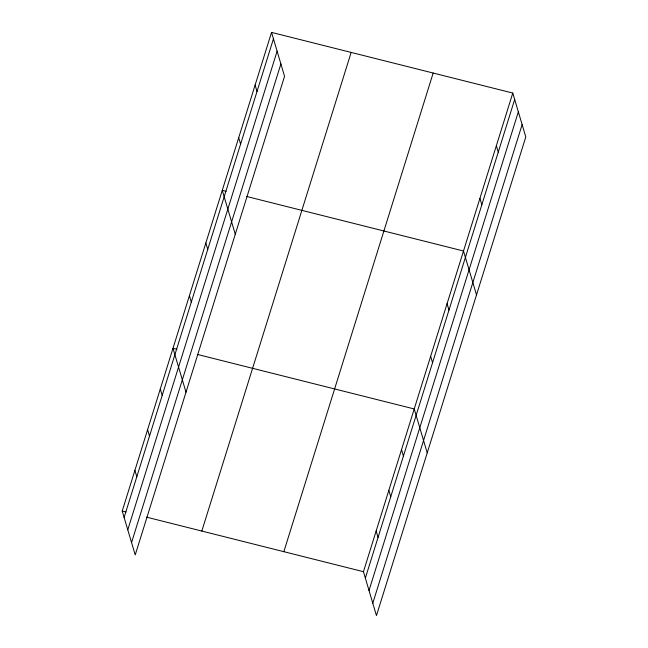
<?xml version="1.0" encoding="UTF-8"?>
<svg xmlns="http://www.w3.org/2000/svg" width="648" height="648" viewBox="0 0 648 648"><rect width="100%" height="100%" fill="white"/><g stroke="black" fill="none" stroke-linecap="round" stroke-linejoin="round"><path stroke-width="0.97" d="M271.544 32.4L284.553 76.302L135.221 554.939L122.213 511.037L271.544 32.4L512.779 93.061L525.787 136.963L376.456 615.6L363.447 571.698L512.779 93.061M124.116 517.452L273.448 38.815M127.778 529.821L277.117 51.184M131.552 542.57L280.892 63.933M201.82 531.052L351.159 52.415M283.84 551.675L433.172 73.046M365.351 578.113L514.682 99.476M369.012 590.482L518.343 111.853M372.786 603.231L522.126 124.594M226.152 191.33L222.264 190.35L235.273 234.252M246.54 196.449L463.498 251.011L476.507 294.913M176.872 349.272L172.984 348.3L185.992 392.202M197.259 354.399L414.218 408.961L427.226 452.863M122.213 511.037L126.101 512.009M146.48 517.136L363.447 571.698M496.352 145.711L498.255 152.126M479.925 198.361L481.829 204.776M447.071 303.661L448.975 310.076M430.645 356.311L432.548 362.726M401.525 449.647L403.429 456.062M388.832 490.325L390.736 496.749M255.118 85.05L257.021 91.465M376.14 531.012L378.043 537.427M238.691 137.7L240.594 144.115M205.837 243L207.741 249.415M189.41 295.65L191.314 302.065M160.291 388.986L162.194 395.401M147.598 429.665L149.502 436.088M134.906 470.351L136.809 476.766"/></g></svg>
